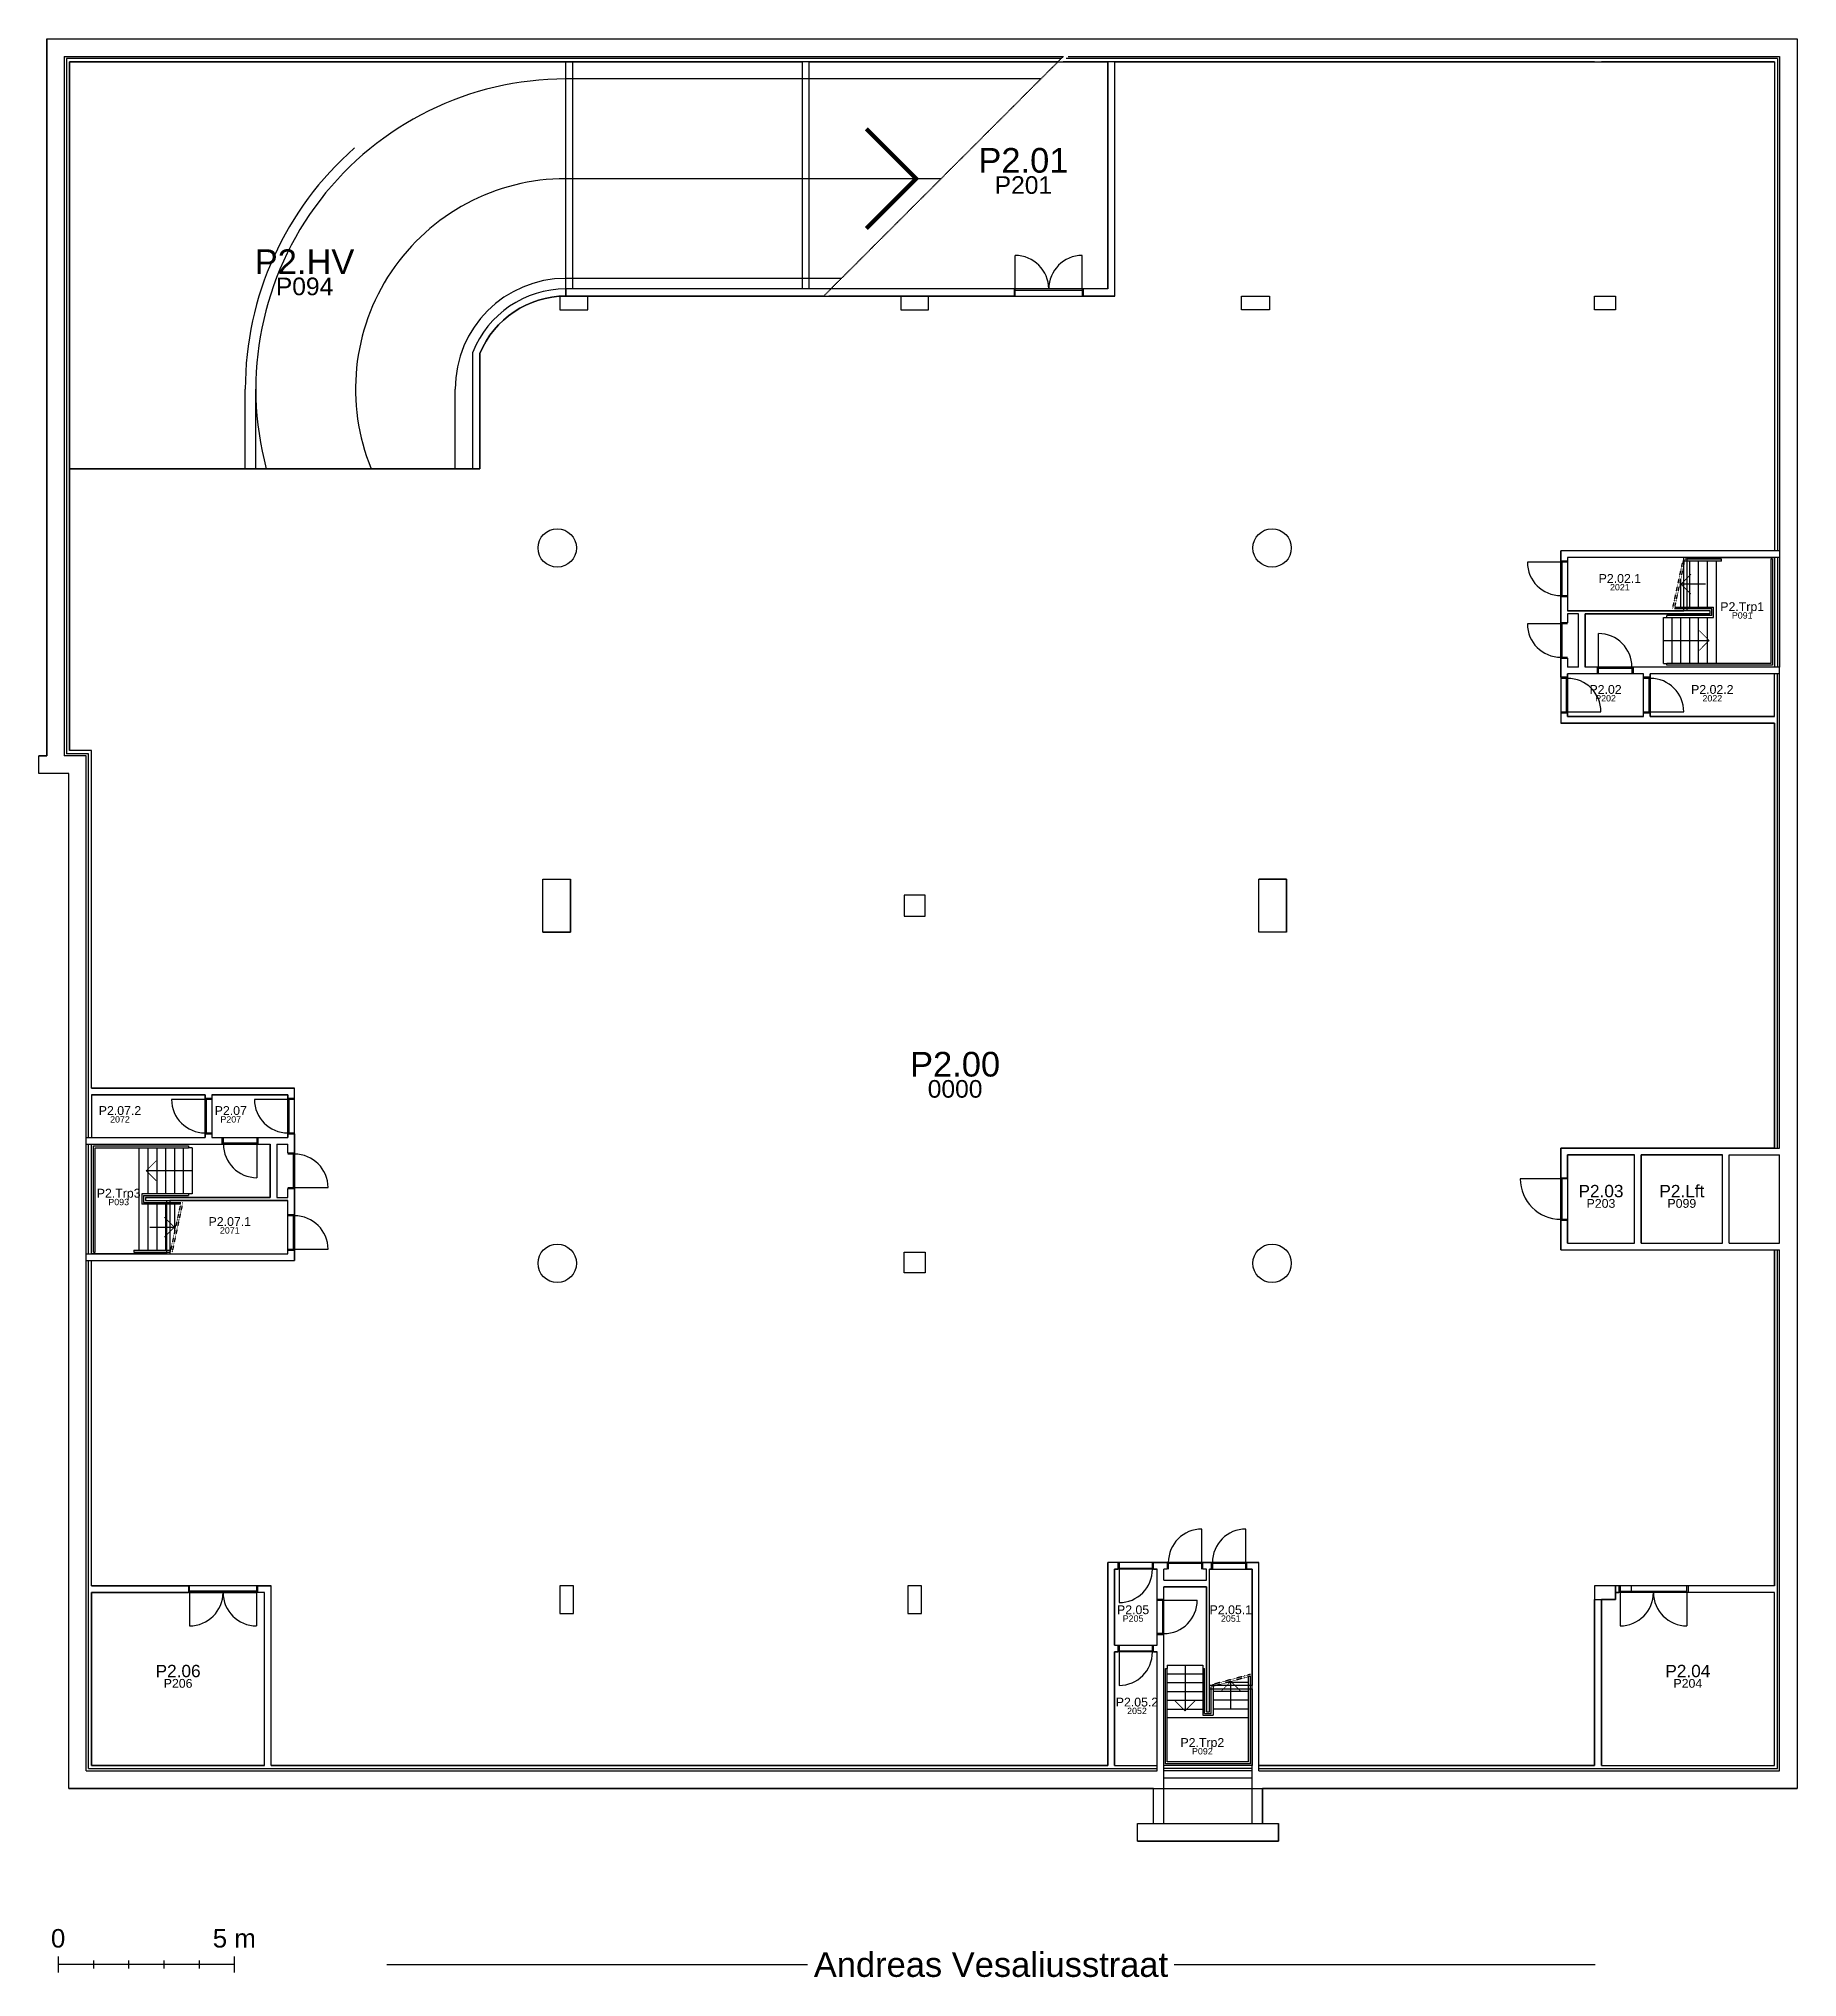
# Model space of a CAD drawing. Header units: millimetres. Extents: x -3020 to 46890, y -11661 to 43349.
import ezdxf
from ezdxf.enums import TextEntityAlignment as Align

# ---------------------------------------------------------------- set-up
doc = ezdxf.new("R2010")
doc.units = ezdxf.units.MM
doc.header["$LTSCALE"] = 10
doc.linetypes.add('DASHDOT', pattern=[1, 0.5, -0.25, 0, -0.25])
doc.linetypes.add('HIDDEN', pattern=[0.375, 0.25, -0.125])
for name, color, linetype in [('T-01----V_NOTA', 7, 'Continuous'), ('T-01----V_SCHAALLAT', 7, 'Continuous'), ('T-020---V_LOKAALNAAM', 2, 'Continuous'), ('T-020---V_LOKAALNUMMER', 7, 'Continuous'), ('T-025---V_POLYGOON_BUITENOMTREK', 7, 'Continuous'), ('T-026---V_POLYGOON_CONSTR', 7, 'Continuous'), ('T-026---V_POLYGOON_LOKAAL', 7, 'Continuous'), ('T-20----B_Wanden', 12, 'Continuous'), ('T-24----B_Trappen', 2, 'Continuous'), ('T-28----B_Kolommen', 4, 'Continuous'), ('T-282---B_DRAAGSTR_PROJECTIE', 7, 'HIDDEN'), ('T-32----B_BINNENSCHRIJNWERK', 2, 'Continuous')]:
    doc.layers.add(name, color=color, linetype=linetype)
doc.styles.add('ARIAL', font='arial.ttf')
doc.styles.add('S1-100_H1.8', font='arial.ttf', dxfattribs={"oblique": 15, "height": 180})
doc.styles.add('S1-100_H2.5', font='arial.ttf', dxfattribs={"height": 250})
doc.styles.add('S1-100_H3.5', font='arial.ttf', dxfattribs={"height": 350})
doc.styles.add('S1-100_H5', font='arial.ttf', dxfattribs={"height": 500})
doc.styles.add('S1-100_H7', font='arial.ttf', dxfattribs={"height": 700})

# ---------------------------------------------------------------- blocks, each defined once
blk = doc.blocks.new('*U3')
at = {"layer": 'T-01----V_SCHAALLAT'}
for p, q in [((0, 225), (0, -225)), ((1000, 112.5), (1000, -112.5)), ((2000, 112.5), (2000, -112.5)), ((3000, 112.5), (3000, -112.5)), ((4000, 112.5), (4000, -112.5)), ((5000, 225), (5000, -225))]:
    blk.add_line(p, q, dxfattribs=at)
for points in [[(1000, 0), (0, 0)], [(2000, 0), (1000, 0)], [(3000, 0), (2000, 0)], [(4000, 0), (3000, 0)], [(5000, 0), (4000, 0)]]:
    blk.add_lwpolyline(points, dxfattribs=at)
at = {"layer": 'T-01----V_SCHAALLAT', "style": 'ARIAL'}
for s, p in [('0', (0, 325)), ('5 m', (5000, 325))]:
    blk.add_text(s, height=525, dxfattribs=at).set_placement(p, align=Align.BOTTOM_CENTER)

msp = doc.modelspace()

# ---------------------------------------------------------------- linework, layer by layer
at = {"layer": 'T-01----V_NOTA'}
for p, q in [((6857, -11301), (18799, -11301)), ((29205, -11301), (41155, -11301))]:
    msp.add_line(p, q, dxfattribs=at)
at = {"layer": 'T-025---V_POLYGOON_BUITENOMTREK'}
msp.add_lwpolyline([(-2795, 43349), (46890, 43349), (46890, -6301), (31710, -6301), (31710, -7301), (32165, -7301), (32165, -7801), (28165, -7801), (28165, -7301), (28620, -7301), (28620, -6301), (-2170, -6301), (-2170, 22499), (-3020, 22499), (-3020, 22999), (-2795, 22999)], close=True, dxfattribs=at)
at = {"layer": 'T-026---V_POLYGOON_CONSTR'}
for points in [[(11150, 28899, -1), (12240, 28899, -1)], [(31440, 28899, -1), (32530, 28899, -1)], [(12240, 8599, -1), (11150, 8599, -1)], [(32530, 8599, -1), (31440, 8599, -1)]]:
    msp.add_lwpolyline(points, format="xyb", close=True, dxfattribs=at)
for points in [[(12075, 19499), (12075, 17999), (11285, 17999), (11285, 19499)], [(31605, 19499), (32395, 19499), (32395, 17999), (31605, 17999)]]:
    msp.add_lwpolyline(points, close=True, dxfattribs=at)
at = {"layer": 'T-026---V_POLYGOON_LOKAAL'}
for points in [[(27525, 36049), (27525, 42699), (46240, 42699), (46240, 28819), (40180, 28819), (40180, 23929), (46240, 23929), (46240, 11869), (40180, 11869), (40180, 8979), (46240, 8979), (46240, -551), (41140, -551), (41140, -5651), (31610, -5651), (31610, 109), (27320, 109), (27320, -5651), (3580, -5651), (3580, -551), (-1520, -551), (-1520, 8679), (4240, 8679), (4240, 13569), (-1520, 13569), (-1520, 23149), (-2145, 23149), (-2145, 31149), (9500, 31149), (9500, 34417, -0.303606), (11940, 36049)], [(9500, 34417), (9500, 31149), (-2145, 31149), (-2145, 42699), (18648, 42699), (18648, 36249), (11940, 36249), (11940, 36049, 0.303606)]]:
    msp.add_lwpolyline(points, format="xyb", close=True, dxfattribs=at)
for points in [[(18848, 42699), (27325, 42699), (27325, 36249), (18848, 36249)], [(43667, 28629), (40370, 28629), (40370, 27119), (43667, 27119)], [(40870, 27029), (44415, 27029), (44415, 27119), (43767, 27119), (43767, 28629), (46240, 28629), (46240, 25519), (40870, 25519)], [(40370, 24119), (42530, 24119), (42530, 25329), (40370, 25329)], [(42720, 24119), (46240, 24119), (46240, 25329), (42720, 25329)], [(-1520, 12169), (1700, 12169), (1700, 13379), (-1520, 13379)], [(1890, 12169), (4050, 12169), (4050, 13379), (1890, 13379)], [(3550, 11979), (3550, 10469), (5, 10469), (5, 10379), (601, 10379), (601, 8869), (-1520, 8869), (-1520, 11979)], [(40370, 9169), (42270, 9169), (42270, 11679), (40370, 11679)], [(42460, 9169), (44770, 9169), (44770, 11679), (42460, 11679)], [(701, 8869), (4050, 8869), (4050, 10379), (701, 10379)], [(27510, -2241), (28720, -2241), (28720, -81), (27510, -81)], [(31420, -3378), (30210, -3378), (30210, -81), (31420, -81)], [(-1520, -5651), (3390, -5651), (3390, -741), (-1520, -741)], [(31420, -3478), (31420, -5651), (28910, -5651), (28910, -581), (30120, -581), (30120, -4126), (30210, -4126), (30210, -3478)], [(41330, -5651), (46240, -5651), (46240, -741), (41730, -741), (41730, -941), (41330, -941)], [(27510, -5651), (28720, -5651), (28720, -2431), (27510, -2431)]]:
    msp.add_lwpolyline(points, close=True, dxfattribs=at)
at = {"layer": 'T-20----B_Wanden'}
for p, q in [((-2795, 43349), (-2795, 22999)), ((-2795, 43349), (46890, 43349)), ((46890, 43349), (46890, -6301)), ((-2295, 42849), (-2295, 22999)), ((-2295, 42849), (26060, 42849)), ((-2235, 42789), (-2235, 23059)), ((26000, 42789), (-2235, 42789)), ((-2145, 42699), (-2145, 23149)), ((25910, 42699), (-2145, 42699)), ((41140, 42699), (26051, 42699)), ((46330, 42789), (26141, 42789)), ((26201, 42849), (46390, 42849)), ((27325, 36249), (27325, 42699)), ((27525, 36049), (27525, 42699)), ((46240, 42699), (41330, 42699)), ((46240, 42699), (46240, 37744)), ((46330, 42789), (46330, 28819)), ((46390, 42849), (46390, 28629)), ((46240, 37554), (46240, 28819)), ((24665, 36049), (19401, 36049)), ((24665, 36249), (19601, 36249)), ((24665, 36249), (24665, 36049)), ((27325, 36249), (26625, 36249)), ((26625, 36249), (26625, 36049)), ((27525, 36049), (26625, 36049)), ((46390, 28819), (40180, 28819)), ((40180, 28529), (40180, 28819)), ((46390, 28629), (40370, 28629)), ((40370, 28629), (40370, 28529)), ((46240, 28629), (46240, 25519)), ((46330, 28629), (46330, 25519)), ((46390, 28629), (46390, 25519)), ((40180, 26779), (40180, 27519)), ((40370, 27519), (40370, 27119)), ((44415, 27119), (40370, 27119)), ((40680, 27029), (40370, 27029)), ((40370, 27029), (40370, 26779)), ((40680, 25519), (40680, 27029)), ((40870, 27029), (40870, 25519)), ((44415, 27029), (40870, 27029)), ((44415, 27029), (44415, 27119)), ((40180, 25229), (40180, 25769)), ((40370, 25769), (40370, 25519)), ((40680, 25519), (40370, 25519)), ((40370, 25229), (40370, 25329)), ((41220, 25329), (40370, 25329)), ((41220, 25519), (40870, 25519)), ((46390, 25519), (42230, 25519)), ((42530, 25329), (42230, 25329)), ((42530, 25229), (42530, 25329)), ((46390, 25329), (42720, 25329)), ((42720, 25229), (42720, 25329)), ((46240, 24119), (46240, 25329)), ((46330, 11869), (46330, 25329)), ((46390, 11869), (46390, 25519)), ((40180, 24219), (40180, 23929)), ((40370, 24119), (40370, 24219)), ((42530, 24119), (42530, 24219)), ((42720, 24119), (42720, 24219)), ((46240, 23929), (40180, 23929)), ((42530, 24119), (40370, 24119)), ((46240, 24119), (42720, 24119)), ((46240, 11869), (46240, 23929)), ((-1520, 23149), (-2145, 23149)), ((-1520, 13569), (-1520, 23149)), ((-3020, 22499), (-3020, 22999)), ((-2795, 22999), (-3020, 22999)), ((-1670, 22999), (-2295, 22999)), ((-1610, 23059), (-2235, 23059)), ((-1670, -5801), (-1670, 22999)), ((-1610, 12169), (-1610, 23059)), ((-2170, 22499), (-3020, 22499)), ((-2170, -6301), (-2170, 22499)), ((-1520, 13569), (4240, 13569)), ((-1520, 13379), (1700, 13379)), ((-1520, 13379), (-1520, 12169)), ((1700, 13379), (1700, 13279)), ((1890, 13379), (4050, 13379)), ((1890, 13379), (1890, 13279)), ((4050, 13379), (4050, 13279)), ((4240, 13279), (4240, 13569)), ((-1670, 12169), (1700, 12169)), ((1700, 12269), (1700, 12169)), ((1890, 12269), (1890, 12169)), ((1890, 12169), (2190, 12169)), ((3200, 12169), (4050, 12169)), ((4050, 12269), (4050, 12169)), ((4240, 12269), (4240, 11729)), ((-1670, 11979), (2190, 11979)), ((-1670, 8869), (-1670, 11979)), ((-1610, 8869), (-1610, 11979)), ((-1520, 8869), (-1520, 11979)), ((3200, 11979), (3550, 11979)), ((3550, 10469), (3550, 11979)), ((3740, 11979), (4050, 11979)), ((3740, 11979), (3740, 10469)), ((4050, 11729), (4050, 11979)), ((40180, 11029), (40180, 11869)), ((40180, 11869), (46390, 11869)), ((40370, 11679), (42270, 11679)), ((40370, 11029), (40370, 11679)), ((42270, 9169), (42270, 11679)), ((42460, 9169), (42460, 11679)), ((42460, 11679), (44770, 11679)), ((44770, 9169), (44770, 11679)), ((44960, 9169), (44960, 11679)), ((44960, 11679), (46390, 11679)), ((46390, 9169), (46390, 11679)), ((40180, 11029), (40370, 11029)), ((5, 10469), (3550, 10469)), ((5, 10469), (5, 10379)), ((3740, 10469), (4050, 10469)), ((4050, 10469), (4050, 10719)), ((4240, 10719), (4240, 9979)), ((5, 10379), (4050, 10379)), ((4050, 9979), (4050, 10379)), ((40180, 8979), (40180, 9819)), ((40180, 9819), (40370, 9819)), ((40370, 9169), (40370, 9819)), ((-1670, 8869), (4050, 8869)), ((4050, 8869), (4050, 8969)), ((4240, 8969), (4240, 8679)), ((40180, 8979), (46390, 8979)), ((40370, 9169), (42270, 9169)), ((42460, 9169), (44770, 9169)), ((44960, 9169), (46390, 9169)), ((46240, -551), (46240, 8979)), ((46330, -5741), (46330, 8979)), ((46390, -5801), (46390, 8979)), ((-1670, 8679), (4240, 8679)), ((-1610, -5741), (-1610, 8679)), ((-1520, -551), (-1520, 8679)), ((27320, -5651), (27320, 109)), ((27610, 109), (27320, 109)), ((28620, 109), (29010, 109)), ((30020, 109), (30260, 109)), ((31270, 109), (31610, 109)), ((31610, -5801), (31610, 109)), ((27510, -81), (27610, -81)), ((27510, -2241), (27510, -81)), ((28620, -81), (28720, -81)), ((28720, -931), (28720, -81)), ((29010, -81), (28910, -81)), ((28910, -391), (28910, -81)), ((28910, -391), (30120, -391)), ((30120, -81), (30020, -81)), ((30120, -391), (30120, -81)), ((30260, -81), (30210, -81)), ((30210, -4126), (30210, -81)), ((31420, -81), (31270, -81)), ((31420, -5801), (31420, -81)), ((-1520, -551), (1230, -551)), ((-1520, -5651), (-1520, -741)), ((-1520, -741), (1230, -741)), ((1230, -551), (1230, -741)), ((3190, -551), (3190, -741)), ((3190, -551), (3580, -551)), ((3290, -741), (3190, -741)), ((3390, -741), (3190, -741)), ((3390, -5651), (3390, -741)), ((3580, -5651), (3580, -551)), ((28910, -931), (28910, -581)), ((30120, -581), (28910, -581)), ((30120, -4126), (30120, -581)), ((41140, -5651), (41140, -941)), ((41140, -941), (41330, -941)), ((41330, -5651), (41330, -941)), ((41830, -551), (41730, -551)), ((41730, -551), (41730, -741)), ((41730, -741), (41830, -741)), ((41730, -741), (41830, -741)), ((41830, -551), (41830, -741)), ((46240, -551), (43790, -551)), ((43790, -551), (43790, -741)), ((46240, -741), (43790, -741)), ((46240, -5651), (46240, -741)), ((28720, -2241), (28720, -1941)), ((28910, -5801), (28910, -1941)), ((27510, -2241), (27610, -2241)), ((27510, -5651), (27510, -2431)), ((27510, -2431), (27610, -2431)), ((28620, -2241), (28720, -2241)), ((28620, -2431), (28720, -2431)), ((28720, -5801), (28720, -2431)), ((30120, -4126), (30210, -4126)), ((-1670, -5801), (28720, -5801)), ((-1610, -5741), (28720, -5741)), ((3390, -5651), (-1520, -5651)), ((3580, -5651), (27320, -5651)), ((27510, -5651), (28720, -5651)), ((31420, -5651), (28910, -5651)), ((31420, -5741), (28910, -5741)), ((31420, -5801), (28910, -5801)), ((28910, -6301), (28910, -5801)), ((28910, -6001), (31420, -6001)), ((31420, -6301), (31420, -5801)), ((31610, -5651), (41140, -5651)), ((31610, -5741), (46330, -5741)), ((31610, -5801), (46390, -5801)), ((41330, -5651), (46240, -5651)), ((-2170, -6301), (28910, -6301)), ((28620, -7301), (28620, -6301)), ((28910, -7301), (28910, -6301)), ((28910, -6301), (31420, -6301)), ((31420, -6301), (46890, -6301)), ((31420, -7301), (31420, -6301)), ((31710, -7301), (31710, -6301)), ((28165, -7301), (32165, -7301)), ((28165, -7801), (28165, -7301)), ((32165, -7801), (32165, -7301)), ((28165, -7801), (32165, -7801))]:
    msp.add_line(p, q, dxfattribs=at)
at = {"layer": 'T-20----B_Wanden', "linetype": 'Continuous'}
for p, q in [((40370, 28529), (40180, 28529)), ((40180, 27519), (40370, 27519)), ((40370, 26779), (40180, 26779)), ((40180, 25769), (40370, 25769)), ((41220, 25329), (41220, 25519)), ((42230, 25519), (42230, 25329)), ((40370, 25229), (40180, 25229)), ((42720, 25229), (42530, 25229)), ((40180, 24219), (40370, 24219)), ((42530, 24219), (42720, 24219)), ((1890, 13279), (1700, 13279)), ((4240, 13279), (4050, 13279)), ((1700, 12269), (1890, 12269)), ((2190, 11979), (2190, 12169)), ((3200, 12169), (3200, 11979)), ((4050, 12269), (4240, 12269)), ((4240, 11729), (4050, 11729)), ((4050, 10719), (4240, 10719)), ((4240, 9979), (4050, 9979)), ((4050, 8969), (4240, 8969)), ((27610, 109), (27610, -81)), ((28620, -81), (28620, 109)), ((29010, 109), (29010, -81)), ((30020, -81), (30020, 109)), ((30260, 109), (30260, -81)), ((31270, -81), (31270, 109)), ((28720, -931), (28910, -931)), ((28910, -1941), (28720, -1941)), ((27610, -2241), (27610, -2431)), ((28620, -2431), (28620, -2241))]:
    msp.add_line(p, q, dxfattribs=at)
at = {"layer": 'T-24----B_Trappen', "linetype": 'DASHDOT'}
for p, q in [((19260, 36049), (26060, 42849)), ((43353, 27169), (43656, 28579)), ((43405, 27169), (43708, 28579)), ((1015, 10329), (712, 8919)), ((1067, 10329), (764, 8919)), ((31370, -3067), (30260, -3364)), ((31370, -3119), (30260, -3416))]:
    msp.add_line(p, q, dxfattribs=at)
at = {"layer": 'T-24----B_Trappen'}
for p, q in [((25420, 42209), (11940, 42209)), ((22590, 39379), (11940, 39379)), ((19760, 36549), (11940, 36549)), ((19460, 36249), (11940, 36249)), ((19260, 36049), (12560, 36049)), ((9300, 31149), (9300, 34456)), ((9500, 31149), (9500, 34417)), ((2840, 31149), (2840, 33409)), ((3140, 31149), (3140, 33409)), ((8800, 31149), (8800, 33409)), ((-2145, 31149), (9500, 31149)), ((44740, 28529), (43692, 28529)), ((44740, 28579), (43705, 28579)), ((43840, 27219), (43840, 28529)), ((44090, 27219), (44090, 28529)), ((44340, 27219), (44340, 28529)), ((44590, 28529), (44590, 25619)), ((44740, 28529), (44740, 28579)), ((46140, 28579), (46140, 25619)), ((46190, 28579), (46140, 28579)), ((46190, 28579), (46190, 25569)), ((44290, 27874), (43556, 27874)), ((43590, 27219), (43590, 27999)), ((44465, 26979), (43190, 26979)), ((43190, 26929), (43190, 26979)), ((44465, 27169), (43408, 27169)), ((43421, 27219), (44515, 27219)), ((44465, 26979), (44465, 27169)), ((44515, 26929), (44515, 27219)), ((43090, 25619), (43090, 26929)), ((43090, 26929), (43190, 26929)), ((43190, 26929), (44515, 26929)), ((43340, 25619), (43340, 26929)), ((43590, 25619), (43590, 26929)), ((43840, 25619), (43840, 26929)), ((44090, 25619), (44090, 26929)), ((44340, 25619), (44340, 26929)), ((43090, 26274), (44390, 26274)), ((43090, 25619), (43190, 25619)), ((46140, 25619), (43190, 25619)), ((43190, 25569), (43190, 25619)), ((46190, 25569), (43190, 25569)), ((-1470, 11929), (1230, 11929)), ((-1470, 8919), (-1470, 11929)), ((-1420, 11879), (1230, 11879)), ((-1420, 8919), (-1420, 11879)), ((-170, 8969), (-170, 11879)), ((80, 11879), (80, 10569)), ((330, 11879), (330, 10569)), ((580, 11879), (580, 10569)), ((830, 11879), (830, 10569)), ((1080, 11879), (1080, 10569)), ((1230, 11929), (1230, 11879)), ((1330, 11879), (1230, 11879)), ((1330, 11879), (1330, 10569)), ((1330, 11224), (30, 11224)), ((1230, 10569), (-95, 10569)), ((-95, 10569), (-95, 10279)), ((-45, 10519), (1230, 10519)), ((-45, 10519), (-45, 10329)), ((1230, 10569), (1230, 10519)), ((1330, 10569), (1230, 10569)), ((999, 10279), (-95, 10279)), ((-45, 10329), (1012, 10329)), ((80, 10279), (80, 8969)), ((330, 10279), (330, 8969)), ((580, 10279), (580, 8969)), ((830, 10279), (830, 9499)), ((130, 9624), (864, 9624)), ((-1470, 8919), (-1420, 8919)), ((-320, 8969), (728, 8969)), ((-320, 8969), (-320, 8919)), ((-320, 8919), (715, 8919)), ((28960, -5601), (28960, -2901)), ((28960, -2901), (29010, -2901)), ((29010, -2801), (30020, -2801)), ((29010, -2801), (29010, -2901)), ((29010, -5551), (29010, -2901)), ((29010, -3051), (30020, -3051)), ((29515, -2801), (29515, -4101)), ((30020, -2801), (30020, -2901)), ((30020, -2901), (30020, -4226)), ((30020, -2901), (30070, -2901)), ((30070, -4176), (30070, -2901)), ((30815, -4051), (30815, -3267)), ((31320, -5551), (31320, -3132)), ((31370, -5601), (31370, -3119)), ((29010, -3301), (30020, -3301)), ((29010, -3551), (30020, -3551)), ((29010, -3801), (30020, -3801)), ((30260, -4176), (30260, -3416)), ((30310, -3403), (30310, -4226)), ((31320, -3551), (30310, -3551)), ((31320, -3801), (30310, -3801)), ((31320, -3301), (30690, -3301)), ((29010, -4051), (30020, -4051)), ((31320, -4301), (29010, -4301)), ((30020, -4226), (30310, -4226)), ((30070, -4176), (30260, -4176)), ((31320, -4051), (30310, -4051)), ((31370, -5601), (28960, -5601)), ((31320, -5551), (29010, -5551))]:
    msp.add_line(p, q, dxfattribs=at)
for points, const_width in [([(20469, 37965), (21883, 39379), (20469, 40793)], 125), ([(43873, 28157), (43590, 27874), (43873, 27591)], 25), ([(44107, 25991), (44390, 26274), (44107, 26557)], 25), ([(313, 11507), (30, 11224), (313, 10941)], 25), ([(547, 9341), (830, 9624), (547, 9907)], 25), ([(30532, -3550), (30815, -3267), (31098, -3550)], 25), ([(29232, -3818), (29515, -4101), (29798, -3818)], 25)]:
    msp.add_lwpolyline(points, dxfattribs=dict(at, const_width=const_width))
for radius, start, end in [(8800, 90, 194.8813), (9100, 131.2496, 180), (5970, 90, 202.2445), (3140, 90, 180), (2840, 90, 158.369), (2640, 90, 157.5544)]:
    msp.add_arc((11940, 33409), radius, start, end, dxfattribs=at)
at = {"layer": 'T-28----B_Kolommen', "linetype": 'Continuous'}
for p, q in [((11285, 17999), (11285, 19499)), ((12075, 17999), (12075, 19499)), ((31605, 17999), (31605, 19499)), ((32395, 17999), (32395, 19499)), ((11285, 17999), (12075, 17999)), ((32395, 17999), (31605, 17999))]:
    msp.add_line(p, q, dxfattribs=at)
at = {"layer": 'T-28----B_Kolommen'}
for p, q in [((11285, 19499), (12075, 19499)), ((32395, 19499), (31605, 19499)), ((42190, -741), (42190, -551))]:
    msp.add_line(p, q, dxfattribs=at)
for points in [[(11770, 35659), (12560, 35659), (12560, 36049), (11770, 36049)], [(21445, 35659), (22235, 35659), (22235, 36049), (21445, 36049)], [(31910, 35659), (31120, 35659), (31120, 36049), (31910, 36049)], [(41730, 35659), (41140, 35659), (41140, 36049), (41730, 36049)], [(21545, 18454), (22135, 18454), (22135, 19044), (21545, 19044)], [(21545, 8919), (22135, 8919), (22135, 8329), (21545, 8329)], [(11770, -1341), (12160, -1341), (12160, -551), (11770, -551)], [(21645, -1341), (22035, -1341), (22035, -551), (21645, -551)], [(41140, -941), (41730, -941), (41730, -551), (41140, -551)]]:
    msp.add_lwpolyline(points, close=True, dxfattribs=at)
for centre in [(11695, 28899), (31985, 28899), (11695, 8599), (31985, 8599)]:
    msp.add_circle(centre, 545, dxfattribs=at)
at = {"layer": 'T-282---B_DRAAGSTR_PROJECTIE'}
for p, q in [((11940, 36049), (11940, 42699)), ((12140, 36249), (12140, 42699))]:
    msp.add_line(p, q, dxfattribs=at)
at = {"layer": 'T-32----B_BINNENSCHRIJNWERK', "linetype": 'Continuous'}
for p, q in [((24695, 36249), (24695, 37199)), ((26595, 36249), (26595, 37199)), ((26595, 36249), (24695, 36249)), ((24695, 36049), (24695, 36249)), ((24695, 36217), (26595, 36217)), ((26595, 36249), (26595, 36049)), ((40180, 28499), (39230, 28499)), ((40180, 28499), (39230, 28499)), ((40180, 27549), (40180, 28499)), ((40370, 28499), (40180, 28499)), ((40180, 27549), (40180, 28499)), ((40370, 28499), (40180, 28499)), ((40212, 28499), (40212, 27549)), ((40212, 28499), (40212, 27549)), ((40180, 27549), (40370, 27549)), ((40180, 27549), (40370, 27549)), ((40180, 26749), (39230, 26749)), ((40180, 26749), (39230, 26749)), ((40180, 25799), (40180, 26749)), ((40370, 26749), (40180, 26749)), ((40180, 25799), (40180, 26749)), ((40370, 26749), (40180, 26749)), ((40212, 26749), (40212, 25799)), ((40212, 26749), (40212, 25799)), ((41250, 25519), (41250, 26469)), ((41250, 25519), (41250, 26469)), ((40180, 25799), (40370, 25799)), ((40180, 25799), (40370, 25799)), ((42200, 25519), (41250, 25519)), ((41250, 25329), (41250, 25519)), ((42200, 25519), (41250, 25519)), ((41250, 25329), (41250, 25519)), ((41250, 25487), (42200, 25487)), ((41250, 25487), (42200, 25487)), ((42200, 25519), (42200, 25329)), ((42200, 25519), (42200, 25329)), ((40370, 25199), (40180, 25199)), ((40370, 25199), (40180, 25199)), ((40338, 24249), (40338, 25199)), ((40338, 24249), (40338, 25199)), ((40370, 25199), (40370, 24249)), ((40370, 25199), (40370, 24249)), ((42720, 25199), (42530, 25199)), ((42720, 25199), (42530, 25199)), ((42688, 24249), (42688, 25199)), ((42688, 24249), (42688, 25199)), ((42720, 25199), (42720, 24249)), ((42720, 25199), (42720, 24249)), ((40180, 24249), (40370, 24249)), ((40180, 24249), (40370, 24249)), ((40370, 24249), (41320, 24249)), ((40370, 24249), (41320, 24249)), ((42530, 24249), (42720, 24249)), ((42530, 24249), (42720, 24249)), ((42720, 24249), (43670, 24249)), ((42720, 24249), (43670, 24249)), ((1700, 13249), (750, 13249)), ((1700, 13249), (750, 13249)), ((1700, 12299), (1700, 13249)), ((1890, 13249), (1700, 13249)), ((1700, 12299), (1700, 13249)), ((1890, 13249), (1700, 13249)), ((1732, 13249), (1732, 12299)), ((1732, 13249), (1732, 12299)), ((4050, 13249), (3100, 13249)), ((4050, 13249), (3100, 13249)), ((4050, 12299), (4050, 13249)), ((4240, 13249), (4050, 13249)), ((4050, 12299), (4050, 13249)), ((4240, 13249), (4050, 13249)), ((4082, 13249), (4082, 12299)), ((4082, 13249), (4082, 12299)), ((1700, 12299), (1890, 12299)), ((1700, 12299), (1890, 12299)), ((2220, 11979), (2220, 12169)), ((2220, 11979), (2220, 12169)), ((3170, 12169), (3170, 11979)), ((3170, 12169), (3170, 11979)), ((4050, 12299), (4240, 12299)), ((4050, 12299), (4240, 12299)), ((3170, 12011), (2220, 12011)), ((3170, 12011), (2220, 12011)), ((2220, 11979), (3170, 11979)), ((2220, 11979), (3170, 11979)), ((3170, 11979), (3170, 11029)), ((3170, 11979), (3170, 11029)), ((4240, 11699), (4050, 11699)), ((4240, 11699), (4050, 11699)), ((4208, 10749), (4208, 11699)), ((4208, 10749), (4208, 11699)), ((4240, 11699), (4240, 10749)), ((4050, 10749), (4240, 10749)), ((4050, 10749), (4240, 10749)), ((4240, 10749), (5190, 10749)), ((4240, 10749), (5190, 10749)), ((40180, 10999), (39030, 10999)), ((40180, 9849), (40180, 10999)), ((40370, 10999), (40180, 10999)), ((40212, 10999), (40212, 9849)), ((4240, 9949), (4050, 9949)), ((4240, 9949), (4050, 9949)), ((4208, 8999), (4208, 9949)), ((4208, 8999), (4208, 9949)), ((4240, 9949), (4240, 8999)), ((4240, 9949), (4240, 8999)), ((40180, 9849), (40370, 9849)), ((4050, 8999), (4240, 8999)), ((4050, 8999), (4240, 8999)), ((4240, 8999), (5190, 8999)), ((4240, 8999), (5190, 8999)), ((29990, 109), (29990, 1059)), ((29990, 109), (29990, 1059)), ((31240, 109), (31240, 1059)), ((31240, 109), (31240, 1059)), ((27640, 109), (27640, -81)), ((27640, 109), (27640, -81)), ((28590, -81), (28590, 109)), ((28590, -81), (28590, 109)), ((29040, 109), (29990, 109)), ((29040, 109), (29040, -81)), ((29040, 109), (29990, 109)), ((29040, 109), (29040, -81)), ((29990, 77), (29040, 77)), ((29990, 77), (29040, 77)), ((29990, -81), (29990, 109)), ((29990, -81), (29990, 109)), ((30290, 109), (31240, 109)), ((30290, 109), (30290, -81)), ((30290, 109), (31240, 109)), ((30290, 109), (30290, -81)), ((31240, 77), (30290, 77)), ((31240, 77), (30290, 77)), ((31240, -81), (31240, 109)), ((31240, -81), (31240, 109)), ((27640, -49), (28590, -49)), ((27640, -49), (28590, -49)), ((28590, -81), (27640, -81)), ((27640, -81), (27640, -1031)), ((28590, -81), (27640, -81)), ((27640, -81), (27640, -1031)), ((1260, -741), (1260, -551)), ((3160, -709), (1260, -709)), ((1260, -741), (3160, -741)), ((1260, -741), (1260, -1691)), ((3160, -551), (3160, -741)), ((3160, -741), (3160, -1691)), ((28720, -961), (28910, -961)), ((28720, -961), (28910, -961)), ((28878, -961), (28878, -1911)), ((28878, -961), (28878, -1911)), ((28910, -1911), (28910, -961)), ((28910, -961), (29860, -961)), ((28910, -1911), (28910, -961)), ((28910, -961), (29860, -961)), ((41860, -551), (41860, -741)), ((41860, -709), (43760, -709)), ((43760, -741), (41860, -741)), ((41860, -741), (41860, -1691)), ((43760, -741), (43760, -551)), ((43760, -741), (43760, -1691)), ((28910, -1911), (28720, -1911)), ((28910, -1911), (28720, -1911)), ((27640, -2241), (27640, -2431)), ((27640, -2241), (27640, -2431)), ((27640, -2399), (28590, -2399)), ((27640, -2399), (28590, -2399)), ((28590, -2431), (27640, -2431)), ((27640, -2431), (27640, -3381)), ((28590, -2431), (27640, -2431)), ((27640, -2431), (27640, -3381)), ((28590, -2431), (28590, -2241)), ((28590, -2431), (28590, -2241))]:
    msp.add_line(p, q, dxfattribs=at)
at = {"layer": 'T-32----B_BINNENSCHRIJNWERK'}
msp.add_line((4240, 11699), (4240, 10749), dxfattribs=at)
at = {"layer": 'T-32----B_BINNENSCHRIJNWERK', "linetype": 'Continuous'}
for centre, radius, start, end in [((24695, 36249), 950, 0, 90), ((26595, 36249), 950, 90, 180), ((40180, 28499), 950, 180, 270), ((40180, 28499), 950, 180, 270), ((40180, 26749), 950, 180, 270), ((40180, 26749), 950, 180, 270), ((41250, 25519), 950, 0, 90), ((41250, 25519), 950, 0, 90), ((40370, 24249), 950, 0, 90), ((40370, 24249), 950, 0, 90), ((42720, 24249), 950, 0, 90), ((42720, 24249), 950, 0, 90), ((1700, 13249), 950, 180, 270), ((1700, 13249), 950, 180, 270), ((4050, 13249), 950, 180, 270), ((4050, 13249), 950, 180, 270), ((3170, 11979), 950, 180, 270), ((3170, 11979), 950, 180, 270), ((4240, 10749), 950, 0, 90), ((4240, 10749), 950, 0, 90), ((40180, 10999), 1150, 180, 270), ((4240, 8999), 950, 0, 90), ((4240, 8999), 950, 0, 90), ((29990, 109), 950, 90, 180), ((29990, 109), 950, 90, 180), ((31240, 109), 950, 90, 180), ((31240, 109), 950, 90, 180), ((27640, -81), 950, 270, 0), ((27640, -81), 950, 270, 0), ((1260, -741), 950, 270, 0), ((3160, -741), 950, 180, 270), ((28910, -961), 950, 270, 0), ((28910, -961), 950, 270, 0), ((41860, -741), 950, 270, 0), ((43760, -741), 950, 180, 270), ((27640, -2431), 950, 270, 0), ((27640, -2431), 950, 270, 0)]:
    msp.add_arc(centre, radius, start, end, dxfattribs=at)

# ---------------------------------------------------------------- block references
at = {"layer": 'T-01----V_SCHAALLAT'}
msp.add_blockref('*U3', (-2470, -11301), dxfattribs=at)

# ---------------------------------------------------------------- texts
at = {"layer": 'T-01----V_NOTA', "style": 'S1-100_H7'}
msp.add_text('Andreas Vesaliusstraat', height=700, dxfattribs=at).set_placement((24006, -11301), align=Align.MIDDLE_CENTER)
at = {"layer": 'T-020---V_LOKAALNAAM'}
for s, height, style, p in [('P201', 500, 'S1-100_H5', (24927, 39449)), ('P094', 500, 'S1-100_H5', (4524, 36572)), ('2021', 180, 'S1-100_H1.8', (41856, 27874)), ('P091', 180, 'S1-100_H1.8', (45328, 27074)), ('P202', 180, 'S1-100_H1.8', (41450, 24724)), ('2022', 180, 'S1-100_H1.8', (44480, 24724)), ('0000', 500, 'S1-100_H5', (22988, 13799)), ('2072', 180, 'S1-100_H1.8', (-715, 12774)), ('P207', 180, 'S1-100_H1.8', (2430, 12774)), ('P093', 180, 'S1-100_H1.8', (-752, 10428)), ('P203', 250, 'S1-100_H2.5', (41320, 10424)), ('P099', 250, 'S1-100_H2.5', (43615, 10424)), ('2071', 180, 'S1-100_H1.8', (2402, 9624)), ('P205', 180, 'S1-100_H1.8', (28040, -1393)), ('2051', 180, 'S1-100_H1.8', (30814, -1393)), ('P206', 250, 'S1-100_H2.5', (935, -3196)), ('P204', 250, 'S1-100_H2.5', (43785, -3196)), ('2052', 180, 'S1-100_H1.8', (28150, -4013)), ('P092', 180, 'S1-100_H1.8', (30006, -5159))]:
    msp.add_text(s, height=height, dxfattribs=dict(at, style=style)).set_placement(p, align=Align.TOP_CENTER)
at = {"layer": 'T-020---V_LOKAALNUMMER'}
for s, height, style, p in [('P2.01', 700, 'S1-100_H7', (24927, 40249)), ('P2.HV', 700, 'S1-100_H7', (4524, 37372)), ('P2.02.1', 250, 'S1-100_H2.5', (41856, 28159)), ('P2.Trp1', 250, 'S1-100_H2.5', (45328, 27359)), ('P2.02', 250, 'S1-100_H2.5', (41450, 25009)), ('P2.02.2', 250, 'S1-100_H2.5', (44480, 25009)), ('P2.00', 700, 'S1-100_H7', (22988, 14599)), ('P2.07.2', 250, 'S1-100_H2.5', (-715, 13059)), ('P2.07', 250, 'S1-100_H2.5', (2430, 13059)), ('P2.Trp3', 250, 'S1-100_H2.5', (-752, 10713)), ('P2.03', 350, 'S1-100_H3.5', (41320, 10824)), ('P2.Lft', 350, 'S1-100_H3.5', (43615, 10824)), ('P2.07.1', 250, 'S1-100_H2.5', (2402, 9909)), ('P2.05', 250, 'S1-100_H2.5', (28040, -1108)), ('P2.05.1', 250, 'S1-100_H2.5', (30814, -1108)), ('P2.06', 350, 'S1-100_H3.5', (935, -2796)), ('P2.04', 350, 'S1-100_H3.5', (43785, -2796)), ('P2.05.2', 250, 'S1-100_H2.5', (28150, -3728)), ('P2.Trp2', 250, 'S1-100_H2.5', (30006, -4874))]:
    msp.add_text(s, height=height, dxfattribs=dict(at, style=style)).set_placement(p, align=Align.TOP_CENTER)

doc.saveas('drawing.dxf')
